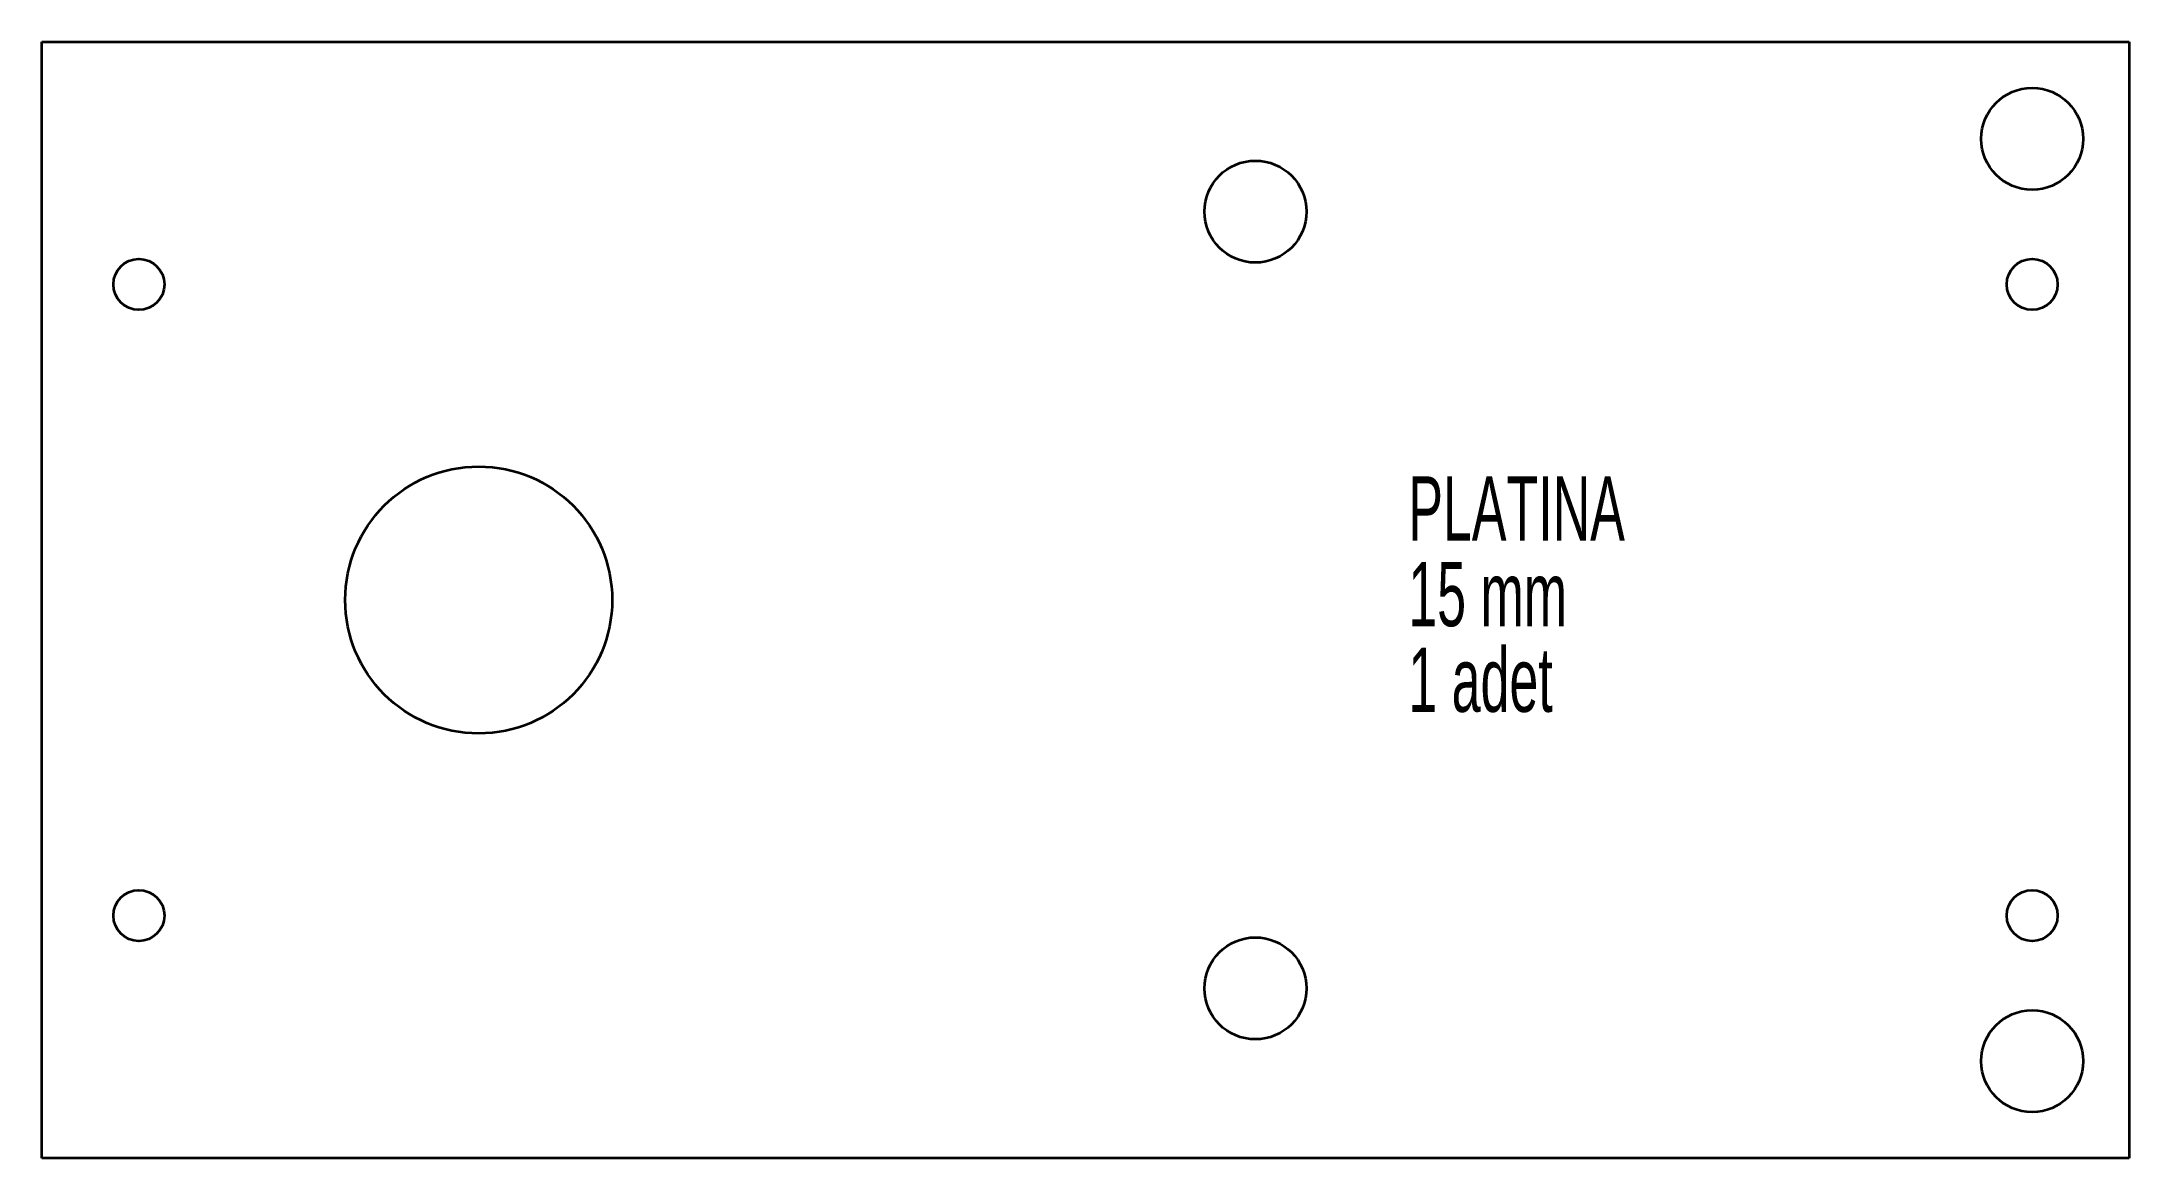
# Model space of a CAD drawing. Header units: millimetres. Extents: x -66 to 364, y 218 to 448.
import ezdxf

# ---------------------------------------------------------------- set-up
doc = ezdxf.new("R2010")
doc.units = ezdxf.units.MM
doc.styles.add('SLDTEXTSTYLE0', font='TXT', dxfattribs={"width": 0.605})

msp = doc.modelspace()

# ---------------------------------------------------------------- linework, layer by layer
at = {"color": 7, "linetype": 'Continuous', "lineweight": 35}
for p, q in [((-66.38, 218.08), (-66.38, 448.08)), ((-66.38, 448.08), (363.62, 448.08)), ((363.62, 448.08), (363.62, 218.08)), ((363.62, 218.08), (-66.38, 218.08))]:
    msp.add_line(p, q, dxfattribs=at)
for centre, radius in [((343.62, 428.08), 10.5), ((183.62, 413.08), 10.5), ((-46.38, 398.08), 5.25), ((343.62, 398.08), 5.25), ((23.62, 333.08), 27.5), ((-46.38, 268.08), 5.25), ((343.62, 268.08), 5.25), ((183.62, 253.08), 10.5), ((343.62, 238.08), 10.5)]:
    msp.add_circle(centre, radius, dxfattribs=at)

# ---------------------------------------------------------------- texts
at = {"color": 7, "linetype": 'Continuous', "lineweight": 0, "char_height": 13.229, "attachment_point": 1, "style": 'SLDTEXTSTYLE0'}
for s, insert in [('PLATINA', (215.11, 358.55)), ('15 mm', (215.11, 340.91)), ('1 adet', (215.11, 323.27))]:
    msp.add_mtext(s, dxfattribs=dict(at, insert=insert))

doc.saveas('drawing.dxf')
